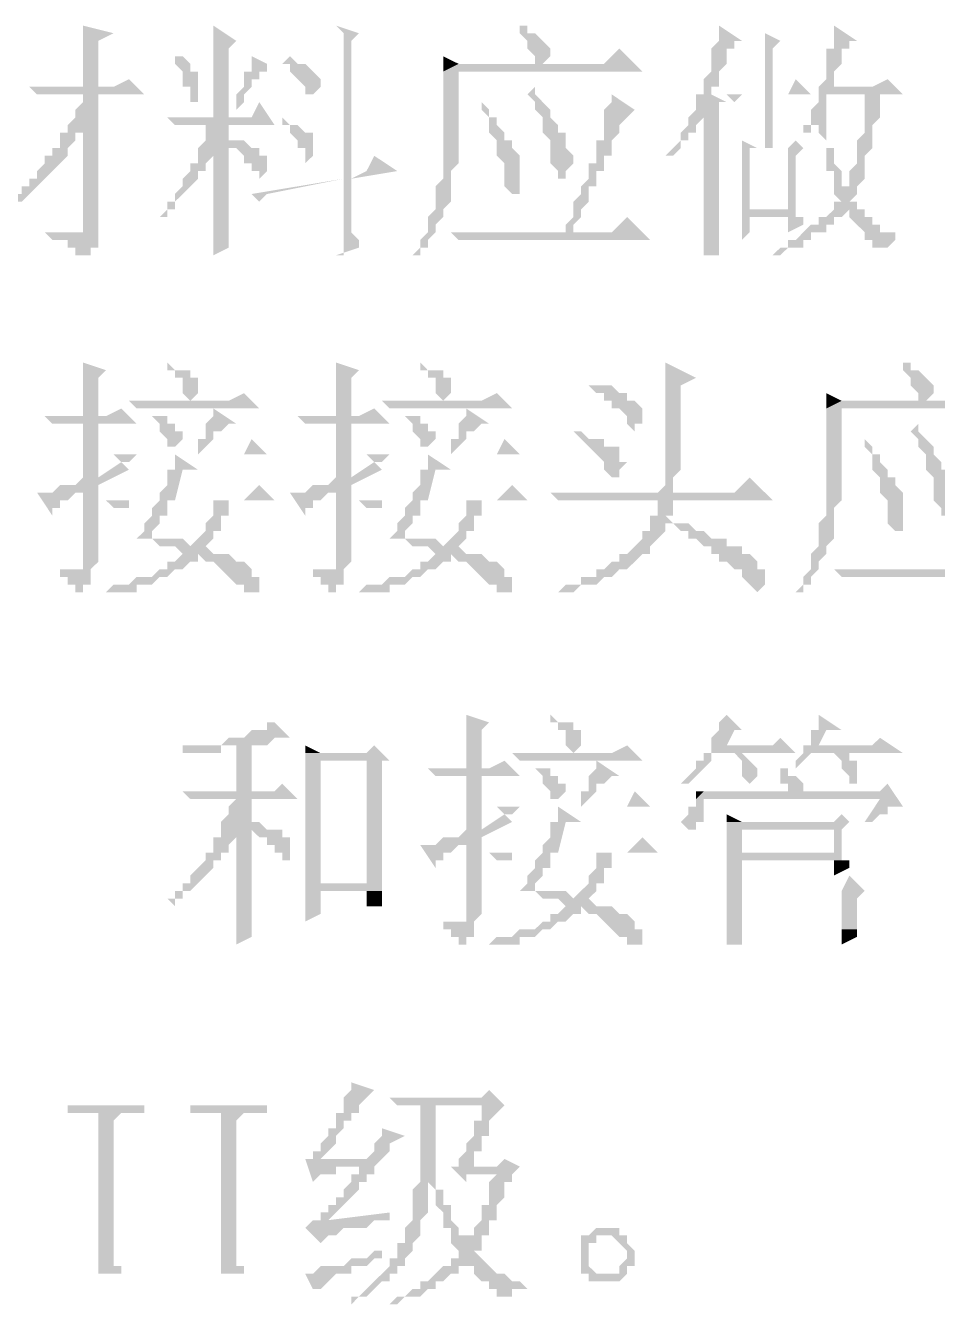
# Model space of a CAD drawing. Extents: x 51 to 246, y 3 to 417.
# Drawn here: x 188.49 to 193.53, y 332.57 to 339.64 of the extents above; entities that cross this region are included whole.
import ezdxf

# ---------------------------------------------------------------- set-up
doc = ezdxf.new("R2010")
doc.units = 0
doc.header["$MEASUREMENT"] = 0
doc.layers.add('_____1', color=160, linetype='Continuous')

msp = doc.modelspace()

# ---------------------------------------------------------------- hatches: boundary and pattern name
at = {"layer": '_____1'}
for points in [[(188.8067, 339.6399), (188.8067, 339.3013), (188.8915, 339.3013), (188.8915, 339.5553), (188.9759, 339.5977)], [(189.5264, 339.6399), (189.5264, 339.1319), (189.6112, 339.1319), (189.6112, 339.513), (189.6532, 339.5553)], [(190.2037, 339.6399), (190.2461, 339.5977), (190.2461, 338.7933), (190.2885, 338.7933), (190.2885, 339.5553), (190.3305, 339.5977)], [(191.2197, 339.6399), (191.2197, 339.5977), (191.2621, 339.5553), (191.2621, 339.513), (191.3044, 339.4706), (191.3044, 339.4284), (191.3468, 339.4284), (191.3888, 339.4706), (191.3888, 339.513), (191.3044, 339.5977), (191.2621, 339.5977), (191.2621, 339.6399)], [(192.3204, 339.6399), (192.3204, 339.5553), (192.278, 339.513), (192.278, 339.386), (192.2356, 339.3436), (192.2356, 339.2591), (192.1933, 339.2591), (192.1933, 339.1743), (192.1509, 339.1319), (192.1509, 339.0897), (192.1085, 339.0473), (192.1085, 339.005), (192.0241, 338.9202), (192.0665, 338.9202), (192.1085, 338.9626), (192.1085, 339.005), (192.1509, 339.005), (192.1509, 339.0473), (192.1933, 339.0473), (192.1933, 339.0897), (192.2356, 339.1319), (192.2356, 339.1743), (192.3204, 339.2167), (192.3628, 339.2167), (192.278, 339.2591), (192.278, 339.3013), (192.3204, 339.3013), (192.3204, 339.386), (192.3628, 339.4284), (192.3628, 339.513), (192.4051, 339.513), (192.4051, 339.5553), (192.4472, 339.5553)], [(192.9553, 339.6399), (192.9553, 339.513), (192.9129, 339.513), (192.9129, 339.3436), (192.8706, 339.3013), (192.8706, 339.2591), (192.9553, 339.3013), (192.9553, 339.386), (192.9977, 339.4284), (192.9977, 339.513), (193.0401, 339.513), (193.0401, 339.5553), (193.0824, 339.5553)], [(192.5743, 339.5977), (192.5743, 339.2591), (192.6167, 339.2591), (192.6167, 339.513), (192.659, 339.5553)], [(191.7699, 339.513), (191.6855, 339.4284), (190.881, 339.4284), (190.7963, 339.386), (190.7963, 338.7933), (190.7539, 338.7511), (190.7539, 338.6239), (190.7115, 338.5816), (190.7115, 338.497), (190.6695, 338.4546), (190.6695, 338.4122), (190.6271, 338.37), (190.6695, 338.37), (190.6695, 338.4122), (190.7115, 338.4122), (190.7115, 338.4546), (190.7539, 338.497), (190.7539, 338.5394), (190.7963, 338.5816), (190.7963, 338.6239), (190.8387, 338.6663), (190.8387, 338.8356), (190.881, 338.878), (190.881, 339.386), (191.897, 339.386)], [(189.3145, 339.4706), (189.3145, 339.4284), (189.3569, 339.386), (189.3569, 339.3013), (189.3993, 339.3013), (189.3993, 339.2167), (189.4417, 339.2167), (189.4417, 339.386), (189.3993, 339.386), (189.3993, 339.4284), (189.3569, 339.4706)], [(189.7379, 339.4706), (189.7379, 339.386), (189.6956, 339.386), (189.6956, 339.3013), (189.6532, 339.2591), (189.6532, 339.1743), (189.6956, 339.2167), (189.6956, 339.2591), (189.7379, 339.3013), (189.7379, 339.3436), (189.7803, 339.3436), (189.7803, 339.386), (189.8227, 339.386), (189.8227, 339.4284)], [(190.7963, 339.4706), (190.7963, 339.386), (190.881, 339.4284)], [(189.0606, 339.3436), (188.9759, 339.3013), (188.5105, 339.3013), (188.5528, 339.2591), (189.1454, 339.2591)], [(191.3044, 339.3013), (191.2621, 339.2591), (191.3044, 339.2167), (191.3044, 339.1743), (191.3468, 339.1319), (191.3468, 339.0473), (191.3888, 339.005), (191.3888, 338.878), (191.4312, 338.8356), (191.4312, 338.7933), (191.4736, 338.7933), (191.4736, 338.8356), (191.516, 338.878), (191.516, 338.9202), (191.4736, 338.9626), (191.4736, 339.0473), (191.4312, 339.0473), (191.4312, 339.0897), (191.3888, 339.1319), (191.3888, 339.1743), (191.3044, 339.2591)], [(192.7438, 339.3436), (192.7014, 339.2591), (192.3628, 339.2591), (192.4051, 339.2167), (192.4472, 339.2591), (192.8282, 339.2591)], [(193.2516, 339.3436), (193.1668, 339.3013), (192.9553, 339.3013), (192.8706, 339.2591), (192.8706, 339.2167), (192.8282, 339.1743), (192.8282, 339.1319), (192.8706, 339.1319), (192.8706, 339.0473), (192.9129, 339.005), (192.9129, 338.8356), (192.9553, 338.8356), (192.9553, 338.7087), (192.9977, 338.6663), (192.9553, 338.6663), (192.9553, 338.6239), (192.9129, 338.5816), (192.8706, 338.5816), (192.8706, 338.5394), (192.8282, 338.5394), (192.7438, 338.4546), (192.7014, 338.4546), (192.7014, 338.4122), (192.659, 338.4122), (192.6167, 338.37), (192.5743, 338.37), (192.659, 338.37), (192.7014, 338.4122), (192.7862, 338.4122), (192.7862, 338.4546), (192.8282, 338.4546), (192.8282, 338.497), (192.9129, 338.497), (192.9129, 338.5394), (192.9553, 338.5394), (192.9553, 338.5816), (192.9977, 338.5816), (193.0401, 338.6239), (193.0824, 338.6239), (193.0824, 338.6663), (193.0401, 338.6663), (193.0824, 338.7087), (193.0824, 338.7511), (192.9977, 338.7511), (192.9977, 338.8356), (192.9553, 338.878), (192.9553, 338.9626), (192.9129, 338.9626), (192.9129, 339.2591), (193.3363, 339.2591)], [(188.8915, 339.2591), (188.8067, 339.2591), (188.8067, 339.2167), (188.7644, 339.1743), (188.7644, 339.1319), (188.8067, 339.0897), (188.8067, 338.497), (188.5949, 338.497), (188.6372, 338.4546), (188.722, 338.4546), (188.722, 338.4122), (188.7644, 338.4122), (188.7644, 338.37), (188.8491, 338.37), (188.8491, 338.4122), (188.8915, 338.4122), (188.8915, 338.497)], [(189.7803, 339.2167), (189.7379, 339.1319), (189.2722, 339.1319), (189.3145, 339.0897), (189.8651, 339.0897)], [(191.0082, 339.2167), (191.0082, 339.1743), (191.0502, 339.1319), (191.0502, 339.0473), (191.0926, 339.005), (191.0926, 338.9202), (191.1349, 338.878), (191.1349, 338.7511), (191.1773, 338.7087), (191.2197, 338.7087), (191.2197, 338.9202), (191.1773, 338.9626), (191.1773, 339.005), (191.1349, 339.005), (191.1349, 339.0473), (191.0926, 339.0897), (191.0926, 339.1319), (191.0502, 339.1319), (191.0502, 339.1743)], [(191.7278, 339.2591), (191.7278, 339.2167), (191.6855, 339.1743), (191.6855, 339.005), (191.6431, 339.005), (191.6431, 338.878), (191.6007, 338.878), (191.6007, 338.7933), (191.5583, 338.7511), (191.5583, 338.7087), (191.516, 338.6663), (191.516, 338.5816), (191.4736, 338.5394), (191.4736, 338.497), (191.516, 338.497), (191.516, 338.5394), (191.5583, 338.5816), (191.5583, 338.6239), (191.6007, 338.6663), (191.6007, 338.7511), (191.6431, 338.7511), (191.6431, 338.8356), (191.6855, 338.8356), (191.6855, 338.9202), (191.7278, 338.9202), (191.7278, 339.005), (191.7699, 339.0473), (191.7699, 339.0897), (191.8122, 339.1319), (191.8546, 339.1743)], [(192.3204, 339.2167), (192.2356, 339.1743), (192.2356, 338.37), (192.3204, 338.37), (192.3204, 338.6663)], [(192.6167, 339.2591), (192.5743, 339.2591), (192.5743, 338.9626), (192.5319, 338.9626), (192.6167, 338.9626)], [(188.7644, 339.1319), (188.722, 339.0897), (188.722, 339.0473), (188.6796, 339.0473), (188.6796, 338.9626), (188.6372, 338.9626), (188.6372, 338.9202), (188.5949, 338.9202), (188.5949, 338.878), (188.5528, 338.8356), (188.5528, 338.7933), (188.5105, 338.7933), (188.5105, 338.7511), (188.4681, 338.7511), (188.4681, 338.7087), (188.4257, 338.7087), (188.4257, 338.6663), (188.3833, 338.6663), (188.3833, 338.6239), (188.341, 338.6239), (188.4257, 338.6239), (188.4257, 338.6663), (188.4681, 338.6663), (188.722, 338.9202), (188.722, 338.9626), (188.7644, 339.005), (188.7644, 339.0473), (188.8067, 339.0473), (188.8067, 339.0897)], [(189.6112, 339.0897), (189.484, 339.0897), (189.484, 339.005), (189.6112, 339.005), (189.6112, 338.9626), (189.6532, 338.9626), (189.6956, 338.9202), (189.6956, 338.878), (189.7379, 338.878), (189.7379, 338.8356), (189.7803, 338.8356), (189.7803, 338.7933), (189.8227, 338.8356), (189.8227, 338.9202), (189.7803, 338.9202), (189.7803, 338.9626), (189.7379, 338.9626), (189.6956, 339.005), (189.6112, 339.005)], [(189.9074, 339.1319), (189.9074, 339.0897), (189.9498, 339.0897), (189.9498, 339.0473), (189.9918, 339.005), (189.9918, 338.9626), (190.0342, 338.9626), (190.0342, 338.878), (190.0766, 338.9202), (190.0766, 339.0473), (190.0342, 339.0473), (189.9918, 339.0897), (189.9498, 339.0897)], [(192.8282, 339.1319), (192.8282, 339.0897), (192.7862, 339.0897), (192.7862, 339.005), (192.7862, 339.0473), (192.8282, 339.0473), (192.8282, 339.0897), (192.8706, 339.0897), (192.8706, 339.1319)], [(189.484, 339.005), (189.4417, 338.9626), (189.5264, 338.9626), (189.5264, 338.37), (189.6112, 338.4122), (189.6112, 339.005)], [(192.4472, 339.005), (192.4472, 338.9626), (192.6167, 338.9626), (192.5319, 338.9626)], [(192.7438, 339.005), (192.7014, 338.9626), (192.4472, 338.9626), (192.4472, 338.6239), (192.7014, 338.5816), (192.7014, 338.497), (192.7862, 338.5394), (192.7862, 338.5816), (192.7438, 338.5816), (192.7438, 338.6239), (192.4895, 338.6239), (192.4895, 338.9626), (192.7862, 338.9626)], [(189.4417, 338.9626), (189.4417, 338.878), (189.3993, 338.878), (189.3993, 338.8356), (189.3569, 338.7933), (189.3569, 338.7511), (189.3145, 338.7087), (189.3145, 338.6663), (189.2722, 338.6663), (189.2722, 338.6239), (189.2301, 338.5816), (189.2722, 338.5816), (189.2722, 338.6239), (189.3145, 338.6239), (189.3145, 338.6663), (189.4417, 338.7933), (189.4417, 338.8356), (189.484, 338.8356), (189.484, 338.878), (189.5264, 338.9202), (189.5264, 338.9626)], [(192.7862, 338.9626), (192.7014, 338.9626), (192.7014, 338.6239), (192.4895, 338.6239), (192.7438, 338.6239), (192.7438, 338.9202)], [(190.4153, 338.9202), (190.3729, 338.8356), (190.2885, 338.7933), (190.2461, 338.7933), (189.7379, 338.7087), (189.7803, 338.6663), (189.8227, 338.7087), (190.2461, 338.7933), (190.2885, 338.7933), (190.5424, 338.8356)], [(190.2885, 338.7933), (190.2461, 338.7933), (190.2461, 338.37), (190.2037, 338.37), (190.3305, 338.4122), (190.3305, 338.4546), (190.2885, 338.497), (190.2885, 338.7511)], [(191.8122, 338.5816), (191.7278, 338.497), (190.8387, 338.497), (190.881, 338.4546), (191.9394, 338.4546)], [(192.4472, 338.6239), (192.4472, 338.4546), (192.4895, 338.497), (192.4895, 338.5816), (192.7014, 338.5816)], [(193.0824, 338.6239), (193.0401, 338.6239), (193.0401, 338.5816), (193.1248, 338.497), (193.1248, 338.4546), (193.1668, 338.4546), (193.1668, 338.4122), (193.2516, 338.4122), (193.294, 338.4546), (193.3363, 338.4546), (193.294, 338.4546), (193.294, 338.497), (193.2092, 338.497), (193.2092, 338.5394), (193.1668, 338.5394), (193.1668, 338.5816), (193.1248, 338.5816), (193.1248, 338.6239)], [(188.5949, 338.497), (188.8067, 338.497), (188.6372, 338.497)], [(188.8067, 337.7773), (188.8067, 337.481), (188.8915, 337.481), (188.8915, 337.6927), (188.9335, 337.7349)], [(190.2037, 337.7773), (190.2037, 337.481), (190.2885, 337.481), (190.2885, 337.6927), (190.3305, 337.7349)], [(192.0241, 337.7773), (192.0241, 337.1), (191.9817, 337.0576), (192.0665, 337.0576), (192.0665, 337.1424), (192.1085, 337.1846), (192.1085, 337.6504), (192.1933, 337.6927)], [(193.3363, 337.7773), (193.3363, 337.7349), (193.3787, 337.6927), (193.3787, 337.6504), (193.4211, 337.608), (193.4211, 337.5656), (193.4635, 337.5656), (193.5055, 337.608), (193.5055, 337.6504), (193.4211, 337.7349), (193.3787, 337.7349), (193.3787, 337.7773)], [(193.8865, 337.6504), (193.8021, 337.5656), (192.9977, 337.5656), (192.9129, 337.5232), (192.9129, 336.9307), (192.8706, 336.8883), (192.8706, 336.7614), (192.8282, 336.719), (192.8282, 336.6344), (192.7862, 336.592), (192.7862, 336.5497), (192.7438, 336.5073), (192.7862, 336.5073), (192.7862, 336.5497), (192.8282, 336.5497), (192.8282, 336.592), (192.8706, 336.6344), (192.8706, 336.6766), (192.9129, 336.719), (192.9129, 336.7614), (192.9553, 336.8036), (192.9553, 336.9731), (192.9977, 337.0153), (192.9977, 337.5232), (194.0137, 337.5232)], [(189.6956, 337.608), (189.6112, 337.5656), (189.0606, 337.5656), (189.103, 337.5232), (189.7803, 337.5232)], [(191.0926, 337.608), (191.0082, 337.5656), (190.4576, 337.5656), (190.5, 337.5232), (191.1773, 337.5232)], [(192.9129, 337.608), (192.9129, 337.5232), (192.9977, 337.5656)], [(189.0183, 337.5232), (188.9335, 337.481), (188.5949, 337.481), (188.6372, 337.4387), (189.103, 337.4387)], [(189.1878, 337.5232), (189.1878, 337.481), (189.2301, 337.4387), (189.2301, 337.3963), (189.2722, 337.3539), (189.2722, 337.3117), (189.3145, 337.3117), (189.3569, 337.3539), (189.3569, 337.3963), (189.3145, 337.3963), (189.3145, 337.4387), (189.2722, 337.4387), (189.2722, 337.481), (189.1878, 337.481)], [(189.5264, 337.5232), (189.5264, 337.481), (189.484, 337.4387), (189.484, 337.3539), (189.4417, 337.3539), (189.4417, 337.2693), (189.5264, 337.3539), (189.5264, 337.3963), (189.5688, 337.3963), (189.6112, 337.4387), (189.6532, 337.4387)], [(190.4153, 337.5232), (190.3305, 337.481), (189.9918, 337.481), (190.0342, 337.4387), (190.5, 337.4387)], [(190.5847, 337.5232), (190.5847, 337.481), (190.6271, 337.4387), (190.6271, 337.3963), (190.6695, 337.3539), (190.6695, 337.3117), (190.7115, 337.3117), (190.7539, 337.3539), (190.7539, 337.3963), (190.7115, 337.3963), (190.7115, 337.4387), (190.6695, 337.4387), (190.6695, 337.481), (190.5847, 337.481)], [(190.9234, 337.5232), (190.9234, 337.481), (190.881, 337.4387), (190.881, 337.3539), (190.8387, 337.3539), (190.8387, 337.2693), (190.881, 337.3117), (190.9234, 337.3539), (190.9234, 337.3963), (190.9658, 337.3963), (191.0082, 337.4387), (191.0502, 337.4387)], [(193.4211, 337.4387), (193.3787, 337.3963), (193.4211, 337.3539), (193.4211, 337.3117), (193.4635, 337.2693), (193.4635, 337.1846), (193.5055, 337.1424), (193.5055, 337.0153), (193.5479, 336.9731), (193.5479, 336.9307), (193.5903, 336.9307), (193.5903, 336.9731), (193.6326, 337.0153), (193.6326, 337.0576), (193.5903, 337.1), (193.5903, 337.1846), (193.5479, 337.1846), (193.5479, 337.227), (193.5055, 337.2693), (193.5055, 337.3117), (193.4211, 337.3963)], [(189.7379, 337.3539), (189.6956, 337.2693), (188.9759, 337.2693), (189.0183, 337.227), (189.0606, 337.227), (189.103, 337.2693), (189.8227, 337.2693)], [(191.1349, 337.3539), (191.0926, 337.2693), (190.3729, 337.2693), (190.4153, 337.227), (190.4576, 337.227), (190.5, 337.2693), (191.2197, 337.2693)], [(193.1248, 337.3539), (193.1248, 337.3117), (193.1668, 337.2693), (193.1668, 337.1846), (193.2092, 337.1424), (193.2092, 337.0576), (193.2516, 337.0153), (193.2516, 336.8883), (193.294, 336.8459), (193.3363, 336.8459), (193.3363, 337.0576), (193.294, 337.1), (193.294, 337.1424), (193.2516, 337.1424), (193.2516, 337.1846), (193.2092, 337.227), (193.2092, 337.2693), (193.1668, 337.2693), (193.1668, 337.3117)], [(189.0183, 337.227), (188.8915, 337.1424), (188.8067, 337.1424), (188.7644, 337.1), (188.6796, 337.1), (188.6372, 337.0576), (188.8067, 337.0576), (188.8067, 336.6344), (188.7644, 336.6344), (188.8491, 336.6344), (188.8915, 336.6766), (188.8915, 337.1), (189.0606, 337.1846)], [(189.3145, 337.2693), (189.3145, 337.1846), (189.2722, 337.1846), (189.2722, 337.1), (189.2301, 337.0576), (189.2301, 337.0153), (189.3145, 337.0153), (189.3569, 337.1846), (189.4417, 337.1846)], [(190.4153, 337.227), (190.2885, 337.1424), (190.2037, 337.1424), (190.1613, 337.1), (190.0766, 337.1), (190.0342, 337.0576), (190.2037, 337.0576), (190.2037, 336.6344), (190.1613, 336.6344), (190.2461, 336.6344), (190.2885, 336.6766), (190.2885, 337.1), (190.4576, 337.1846)], [(190.7115, 337.2693), (190.7115, 337.1846), (190.6695, 337.1846), (190.6695, 337.1), (190.6271, 337.0576), (190.6271, 337.0153), (190.7115, 337.0153), (190.7539, 337.1846), (190.8387, 337.1846)], [(189.7803, 337.1), (189.6956, 337.0153), (188.9335, 337.0153), (188.9759, 336.9731), (189.0606, 336.9731), (189.0606, 337.0153), (189.8651, 337.0153)], [(191.1773, 337.1), (191.0926, 337.0153), (190.3305, 337.0153), (190.3729, 336.9731), (190.4576, 336.9731), (190.4576, 337.0153), (191.2621, 337.0153)], [(192.4895, 337.1424), (192.4051, 337.0576), (191.3888, 337.0576), (191.4312, 337.0153), (192.6167, 337.0153)], [(188.6372, 337.0576), (188.5528, 337.0576), (188.6372, 336.9307), (188.6372, 336.9731), (188.6796, 336.9731), (188.6796, 337.0153), (188.722, 337.0153), (188.7644, 337.0576), (188.8067, 337.0576)], [(189.2722, 337.0153), (189.2301, 337.0153), (189.1878, 336.9731), (189.1878, 336.9307), (189.1454, 336.8883), (189.1454, 336.8459), (189.103, 336.8036), (189.1878, 336.8036), (189.2301, 336.7614), (189.3145, 336.7614), (189.3569, 336.719), (189.4417, 336.719), (189.484, 336.6766), (189.5264, 336.6766), (189.6532, 336.5497), (189.6956, 336.5497), (189.6956, 336.5073), (189.7803, 336.5073), (189.7803, 336.592), (189.7379, 336.592), (189.7379, 336.6344), (189.6956, 336.6766), (189.6532, 336.6766), (189.6112, 336.719), (189.5264, 336.719), (189.484, 336.7614), (189.3993, 336.7614), (189.3569, 336.8036), (189.1878, 336.8036), (189.1878, 336.8459), (189.2301, 336.8883), (189.2301, 336.9307), (189.2722, 336.9307), (189.2722, 336.9731)], [(189.6112, 337.0153), (189.5264, 337.0153), (189.5264, 336.9307), (189.484, 336.8883), (189.484, 336.8459), (189.4417, 336.8036), (189.3993, 336.7614), (189.484, 336.7614), (189.5264, 336.8036), (189.5264, 336.8459), (189.5688, 336.8459), (189.5688, 336.9307), (189.6112, 336.9307), (189.6112, 336.9731)], [(190.0342, 337.0576), (189.9498, 337.0576), (190.0342, 336.9307), (190.0342, 336.9731), (190.0766, 336.9731), (190.0766, 337.0153), (190.119, 337.0153), (190.1613, 337.0576), (190.2037, 337.0576)], [(190.6695, 337.0153), (190.6271, 337.0153), (190.5847, 336.9731), (190.5847, 336.9307), (190.5424, 336.8883), (190.5424, 336.8459), (190.5, 336.8036), (190.5847, 336.8036), (190.6271, 336.7614), (190.7115, 336.7614), (190.7539, 336.719), (190.8387, 336.719), (190.881, 336.6766), (190.9234, 336.6766), (191.0502, 336.5497), (191.0926, 336.5497), (191.0926, 336.5073), (191.1773, 336.5073), (191.1773, 336.592), (191.1349, 336.592), (191.1349, 336.6344), (191.0926, 336.6766), (191.0502, 336.6766), (191.0082, 336.719), (190.9234, 336.719), (190.881, 336.7614), (190.7963, 336.7614), (190.7539, 336.8036), (190.5847, 336.8036), (190.5847, 336.8459), (190.6271, 336.8883), (190.6271, 336.9307), (190.6695, 336.9307), (190.6695, 336.9731)], [(191.0082, 337.0153), (190.9234, 337.0153), (190.9234, 336.9307), (190.881, 336.8883), (190.881, 336.8459), (190.7963, 336.7614), (190.881, 336.7614), (190.9234, 336.8036), (190.9234, 336.8459), (190.9658, 336.8459), (190.9658, 336.9307), (191.0082, 336.9307), (191.0082, 336.9731)], [(192.1085, 336.8883), (192.0241, 336.8883), (192.0665, 336.8883), (192.1085, 336.8459), (192.1509, 336.8459), (192.1509, 336.8036), (192.1933, 336.8036), (192.2356, 336.7614), (192.278, 336.7614), (192.278, 336.719), (192.3204, 336.719), (192.3204, 336.6766), (192.3628, 336.6766), (192.4051, 336.6344), (192.4472, 336.6344), (192.4472, 336.592), (192.5319, 336.5073), (192.5743, 336.5497), (192.5743, 336.6344), (192.5319, 336.6344), (192.5319, 336.6766), (192.4895, 336.719), (192.4472, 336.719), (192.4472, 336.7614), (192.3628, 336.7614), (192.3628, 336.8036), (192.278, 336.8036), (192.2356, 336.8459), (192.1933, 336.8459), (192.1509, 336.8883)], [(189.3569, 336.719), (189.3145, 336.6766), (189.2722, 336.6766), (189.2722, 336.6344), (189.2301, 336.6344), (189.1878, 336.592), (189.103, 336.592), (189.0606, 336.5497), (188.9759, 336.5497), (188.9335, 336.5073), (188.8915, 336.5073), (189.103, 336.5073), (189.103, 336.5497), (189.1878, 336.5497), (189.2301, 336.592), (189.2722, 336.592), (189.3145, 336.6344), (189.3569, 336.6344), (189.3993, 336.6766), (189.4417, 336.6766), (189.4417, 336.719)], [(190.7539, 336.719), (190.7115, 336.6766), (190.6695, 336.6766), (190.6695, 336.6344), (190.6271, 336.6344), (190.5847, 336.592), (190.5, 336.592), (190.4576, 336.5497), (190.3729, 336.5497), (190.3305, 336.5073), (190.2885, 336.5073), (190.5, 336.5073), (190.5, 336.5497), (190.5847, 336.5497), (190.6271, 336.592), (190.6695, 336.592), (190.7115, 336.6344), (190.7539, 336.6344), (190.7963, 336.6766), (190.8387, 336.6766), (190.8387, 336.719)], [(193.9289, 336.719), (193.8445, 336.6344), (192.9553, 336.6344), (192.9977, 336.592), (194.056, 336.592)], [(190.9234, 335.83), (190.9234, 335.5337), (191.0082, 335.5337), (191.0082, 335.7452), (191.0502, 335.7876)], [(192.3628, 335.83), (192.3204, 335.7876), (192.3204, 335.7452), (192.278, 335.703), (192.278, 335.6606), (192.3628, 335.6606), (192.4051, 335.7452), (192.4472, 335.7452)], [(192.8706, 335.83), (192.8706, 335.7452), (192.8282, 335.7452), (192.8282, 335.6606), (192.7862, 335.6606), (192.7862, 335.6183), (192.8706, 335.6606), (192.9129, 335.7452), (192.9977, 335.7452)], [(189.8651, 335.7876), (189.8227, 335.7876), (189.8227, 335.7452), (189.7379, 335.7452), (189.6956, 335.703), (189.6112, 335.703), (189.5688, 335.6606), (189.3993, 335.6606), (189.6532, 335.6606), (189.6532, 335.4066), (189.7379, 335.4066), (189.7379, 335.6606), (189.8227, 335.6606), (189.8651, 335.703), (189.9498, 335.703)], [(192.659, 335.703), (192.6167, 335.6606), (192.278, 335.6606), (192.278, 335.6183), (192.2356, 335.6183), (192.2356, 335.5761), (192.1933, 335.5761), (192.1933, 335.5337), (192.1509, 335.4913), (192.1085, 335.4489), (192.1509, 335.4489), (192.1933, 335.4913), (192.278, 335.5761), (192.278, 335.6183), (192.7438, 335.6183)], [(193.2092, 335.703), (193.1668, 335.6606), (192.8706, 335.6606), (192.7862, 335.6183), (192.7438, 335.5761), (192.7438, 335.5337), (192.8282, 335.6183), (193.3363, 335.6183)], [(189.3993, 335.6606), (189.3569, 335.6606), (189.3569, 335.6183), (189.5688, 335.6183), (189.5688, 335.6606), (189.6532, 335.6606)], [(190.0342, 335.6606), (190.0342, 335.6183), (190.119, 335.6183)], [(190.4153, 335.6606), (190.3729, 335.6183), (190.0342, 335.6183), (190.0342, 334.8986), (190.119, 334.8986), (190.119, 335.5761), (190.5, 335.5761)], [(191.8122, 335.6606), (191.7278, 335.6183), (191.1773, 335.6183), (191.2197, 335.5761), (191.897, 335.5761)], [(190.5, 335.5761), (190.3729, 335.5761), (190.3729, 334.8986), (190.0342, 334.8986), (190.0342, 334.6869), (190.119, 334.7293), (190.119, 334.8564), (190.4576, 334.8564), (190.4576, 335.5761)], [(191.1349, 335.5761), (191.0502, 335.5337), (190.7115, 335.5337), (190.7539, 335.4913), (191.2197, 335.4913)], [(191.3044, 335.5761), (191.3044, 335.5337), (191.3468, 335.4913), (191.3468, 335.4489), (191.3888, 335.4066), (191.3888, 335.3644), (191.4312, 335.3644), (191.4736, 335.4066), (191.4736, 335.4489), (191.4312, 335.4489), (191.4312, 335.4913), (191.3888, 335.4913), (191.3888, 335.5337), (191.3044, 335.5337)], [(191.6431, 335.5761), (191.6431, 335.5337), (191.6007, 335.4913), (191.6007, 335.4066), (191.5583, 335.4066), (191.5583, 335.322), (191.6431, 335.4066), (191.6431, 335.4489), (191.6855, 335.4489), (191.7278, 335.4913), (191.7699, 335.4913)], [(192.6167, 335.5337), (192.659, 335.5337), (192.659, 335.4489), (192.7014, 335.4489), (192.7014, 335.4066), (192.7862, 335.4066), (192.7862, 335.4489), (192.7438, 335.4913), (192.7014, 335.4913), (192.7014, 335.5337), (192.659, 335.5337)], [(189.9074, 335.4489), (189.8651, 335.4066), (189.3569, 335.4066), (189.3993, 335.3644), (189.9918, 335.3644)], [(191.8546, 335.4066), (191.8122, 335.322), (191.0926, 335.322), (191.1349, 335.2796), (191.1773, 335.2796), (191.2197, 335.322), (191.9394, 335.322)], [(192.2356, 335.4489), (192.2356, 335.4066), (192.1933, 335.4066), (192.1933, 335.3644), (192.2356, 335.4066)], [(193.2516, 335.4489), (193.2092, 335.4066), (192.2356, 335.4066), (192.1933, 335.3644), (193.2092, 335.3644), (193.1248, 335.2372), (193.1668, 335.2372), (193.2092, 335.2796), (193.2516, 335.2796), (193.2516, 335.322), (193.3363, 335.322)], [(189.7379, 335.3644), (189.6532, 335.3644), (189.6112, 335.322), (189.6112, 335.2796), (189.5688, 335.2372), (189.5688, 335.1527), (189.5264, 335.1527), (189.5264, 335.0679), (189.484, 335.0679), (189.484, 335.0257), (189.4417, 334.9833), (189.3993, 334.941), (189.3993, 334.8986), (189.3569, 334.8986), (189.3569, 334.8564), (189.3145, 334.8564), (189.3145, 334.814), (189.2722, 334.814), (189.3145, 334.7716), (189.3145, 334.814), (189.3569, 334.814), (189.3569, 334.8564), (189.3993, 334.8564), (189.4417, 334.8986), (189.484, 334.941), (189.5264, 334.9833), (189.5264, 335.0257), (189.5688, 335.0257), (189.5688, 335.0679), (189.6112, 335.0679), (189.6112, 335.1103), (189.6532, 335.1527), (189.7379, 335.195), (189.7379, 335.2372), (189.7803, 335.2372), (189.7379, 335.2372)], [(191.4312, 335.322), (191.4312, 335.2372), (191.3888, 335.2372), (191.3888, 335.1527), (191.3468, 335.1103), (191.3468, 335.0679), (191.4312, 335.0679), (191.4736, 335.2372), (191.5583, 335.2372)], [(192.1933, 335.3644), (192.1933, 335.322), (192.1509, 335.322), (192.1509, 335.2796), (192.1085, 335.2372), (192.1509, 335.195), (192.1933, 335.195), (192.1933, 335.2372), (192.2356, 335.2372), (192.2356, 335.3644), (193.2092, 335.3644)], [(191.1349, 335.2796), (191.0082, 335.195), (190.9234, 335.195), (190.881, 335.1527), (190.7963, 335.1527), (190.7539, 335.1103), (190.9234, 335.1103), (190.9234, 334.6869), (190.881, 334.6869), (190.9658, 334.6869), (191.0082, 334.7293), (191.0082, 335.1527), (191.1773, 335.2372)], [(192.3628, 335.2796), (192.3628, 335.2372), (192.4472, 335.2372)], [(192.9977, 335.2796), (192.9553, 335.2372), (192.3628, 335.2372), (192.3628, 334.8564), (192.9977, 334.8564), (192.9977, 334.6447), (192.3628, 334.6447), (192.3628, 334.5599), (192.4472, 334.5599), (192.4472, 334.6447), (193.0824, 334.6447), (193.0824, 334.814), (193.1248, 334.8564), (192.4472, 334.8564), (192.4472, 335.0257), (192.9977, 335.0257), (192.4472, 335.0679), (192.4472, 335.195), (192.9553, 335.195), (193.0401, 335.2372)], [(189.7379, 335.195), (189.6532, 335.1527), (189.6532, 334.5599), (189.7379, 334.6023), (189.7379, 335.1527)], [(189.7803, 335.2372), (189.7379, 335.2372), (189.7379, 335.195), (189.7803, 335.1527), (189.8227, 335.1527), (189.8227, 335.1103), (189.8651, 335.1103), (189.8651, 335.0679), (189.9074, 335.0679), (189.9074, 335.0257), (189.9498, 335.0257), (189.9498, 335.1527), (189.9074, 335.1527), (189.9074, 335.195), (189.8227, 335.195)], [(193.0401, 335.2372), (192.9553, 335.195), (192.9553, 335.0679), (192.4472, 335.0679), (192.9977, 335.0257), (192.9977, 335.195)], [(190.7539, 335.1103), (190.6695, 335.1103), (190.7539, 334.9833), (190.7539, 335.0257), (190.7963, 335.0257), (190.7963, 335.0679), (190.8387, 335.0679), (190.881, 335.1103), (190.9234, 335.1103)], [(191.897, 335.1527), (191.8122, 335.0679), (191.0502, 335.0679), (191.0926, 335.0257), (191.1773, 335.0257), (191.1773, 335.0679), (191.9817, 335.0679)], [(191.3888, 335.0679), (191.3468, 335.0679), (191.3044, 335.0257), (191.3044, 334.9833), (191.2621, 334.941), (191.2621, 334.8986), (191.2197, 334.8564), (191.3044, 334.8564), (191.3468, 334.814), (191.4312, 334.814), (191.4736, 334.7716), (191.5583, 334.7716), (191.6007, 334.7293), (191.6431, 334.7293), (191.7699, 334.6023), (191.8122, 334.6023), (191.8122, 334.5599), (191.897, 334.5599), (191.897, 334.6447), (191.8546, 334.6447), (191.8546, 334.6869), (191.8122, 334.7293), (191.7699, 334.7293), (191.7278, 334.7716), (191.6431, 334.7716), (191.6007, 334.814), (191.516, 334.814), (191.4736, 334.8564), (191.3044, 334.8564), (191.3044, 334.8986), (191.3468, 334.941), (191.3468, 334.9833), (191.3888, 334.9833), (191.3888, 335.0257)], [(191.7278, 335.0679), (191.6431, 335.0679), (191.6431, 334.9833), (191.6007, 334.941), (191.6007, 334.8986), (191.5583, 334.8564), (191.516, 334.814), (191.6007, 334.814), (191.6431, 334.8564), (191.6431, 334.8986), (191.6855, 334.8986), (191.6855, 334.9833), (191.7278, 334.9833), (191.7278, 335.0257)], [(192.9977, 335.0257), (192.9553, 335.0257), (192.9553, 334.941), (193.0401, 334.9833), (193.0401, 335.0257)], [(193.0401, 334.941), (192.9977, 334.8564), (192.4472, 334.8564), (193.1248, 334.8564)], [(192.3628, 334.8564), (192.3628, 334.6447), (192.4472, 334.6447), (192.4472, 334.8564), (192.9977, 334.8564)], [(191.4736, 334.7716), (191.4312, 334.7293), (191.3888, 334.7293), (191.3888, 334.6869), (191.3468, 334.6869), (191.3044, 334.6447), (191.2197, 334.6447), (191.1773, 334.6023), (191.0926, 334.6023), (191.0502, 334.5599), (191.0082, 334.5599), (191.2197, 334.5599), (191.2197, 334.6023), (191.3044, 334.6023), (191.3468, 334.6447), (191.3888, 334.6447), (191.4312, 334.6869), (191.4736, 334.6869), (191.516, 334.7293), (191.5583, 334.7293), (191.5583, 334.7716)], [(193.0824, 334.6447), (192.9977, 334.6447), (192.9977, 334.5599), (193.0824, 334.6023)], [(190.2885, 333.7981), (190.2885, 333.7557), (190.2461, 333.7133), (190.2461, 333.6286), (190.2037, 333.6286), (190.2037, 333.544), (190.1613, 333.544), (190.1613, 333.5016), (190.119, 333.4594), (190.119, 333.417), (190.0766, 333.417), (190.0766, 333.3747), (190.0342, 333.3747), (190.0766, 333.2477), (190.119, 333.2899), (190.2037, 333.2899), (190.2037, 333.3323), (190.4153, 333.3323), (190.119, 333.3747), (190.2037, 333.4594), (190.2037, 333.5016), (190.2461, 333.544), (190.2461, 333.5864), (190.2885, 333.5864), (190.2885, 333.6286), (190.3305, 333.6286), (190.3305, 333.6709), (190.4153, 333.7557)], [(191.0502, 333.7557), (191.0082, 333.7133), (190.5, 333.7133), (190.6695, 333.6709), (191.0082, 333.6709), (191.0082, 333.5864), (190.9658, 333.5864), (190.9658, 333.5016), (190.9234, 333.4594), (190.9234, 333.417), (190.881, 333.3747), (190.881, 333.3323), (190.8387, 333.3323), (190.9234, 333.2477), (190.9234, 333.2899), (191.0926, 333.2899), (191.2197, 333.3323), (190.9658, 333.3323), (190.9658, 333.417), (191.0082, 333.417), (191.0082, 333.5016), (191.0502, 333.5016), (191.0502, 333.5864), (191.0926, 333.6286), (191.1349, 333.6709)], [(190.5, 333.7133), (190.5424, 333.6709), (190.6695, 333.6709)], [(189.1454, 333.6709), (188.722, 333.6709), (188.722, 333.6286), (188.8915, 333.6286), (188.8915, 332.7397), (188.722, 332.7397), (189.1454, 332.7397), (189.0183, 332.7397), (189.0183, 332.7819), (188.9759, 332.7819), (188.9759, 333.5864), (189.0183, 333.6286), (189.1454, 333.6286)], [(189.8227, 333.6709), (189.3993, 333.6709), (189.3993, 333.6286), (189.5688, 333.6286), (189.5688, 332.7397), (189.3993, 332.7397), (189.8227, 332.7397), (189.6956, 332.7397), (189.6956, 332.7819), (189.6532, 332.7819), (189.6532, 333.5864), (189.6956, 333.6286), (189.8227, 333.6286)], [(190.6695, 333.6709), (190.6695, 333.2899), (190.7115, 333.2899), (190.7115, 333.2477), (190.7539, 333.2053), (190.7539, 333.1206), (190.7963, 333.0784), (190.7963, 332.9936), (190.8387, 332.9936), (190.8387, 332.9091), (190.9234, 332.9091), (190.9234, 332.9513), (190.881, 332.9513), (190.881, 332.9936), (190.8387, 333.036), (190.8387, 333.1206), (190.7963, 333.1206), (190.7963, 333.2053), (190.7539, 333.2053), (190.7539, 333.6709), (191.0082, 333.6709)], [(190.4576, 333.544), (190.4576, 333.5016), (190.4153, 333.4594), (190.4153, 333.417), (190.3729, 333.3747), (190.119, 333.3747), (190.4153, 333.3323), (190.5, 333.417), (190.5, 333.4594), (190.5847, 333.5016)], [(191.1349, 333.3747), (191.0926, 333.3323), (190.9658, 333.3323), (191.2197, 333.3323)], [(190.6695, 333.2899), (190.6695, 333.2477), (190.6271, 333.2053), (190.6271, 333.036), (190.5847, 332.9936), (190.5847, 332.9091), (190.5424, 332.9091), (190.5424, 332.8243), (190.5, 332.8243), (190.5, 332.7819), (190.3305, 332.6126), (190.2885, 332.6126), (190.2885, 332.5702), (190.3305, 332.6126), (190.3729, 332.6126), (190.4576, 332.6973), (190.5, 332.6973), (190.5, 332.7397), (190.5424, 332.7397), (190.5424, 332.7819), (190.5847, 332.7819), (190.5847, 332.8243), (190.6271, 332.8667), (190.6271, 332.9091), (190.6695, 332.9513), (190.6695, 333.036), (190.7115, 333.0784), (190.7115, 333.2899)], [(191.2197, 333.3323), (191.0926, 333.2899), (191.0502, 333.2477), (191.0502, 333.1206), (191.0082, 333.1206), (191.0082, 333.036), (190.9658, 332.9936), (190.9658, 332.9513), (190.9234, 332.9513), (190.9234, 332.9091), (190.8387, 332.9091), (190.881, 332.8667), (190.881, 332.8243), (190.8387, 332.8243), (190.8387, 332.7819), (190.7963, 332.7819), (190.7115, 332.6973), (190.6695, 332.6973), (190.6695, 332.655), (190.6271, 332.655), (190.5847, 332.6126), (190.5424, 332.6126), (190.5, 332.5702), (190.5424, 332.5702), (190.5847, 332.6126), (190.6695, 332.6126), (190.7115, 332.655), (190.7539, 332.655), (190.7539, 332.6973), (190.7963, 332.6973), (190.8387, 332.7397), (190.881, 332.7397), (190.881, 332.7819), (190.9234, 332.7819), (191.0082, 332.8243), (190.9658, 332.8667), (191.0082, 332.8667), (191.0082, 332.9513), (191.0502, 332.9513), (191.0502, 333.036), (191.0926, 333.036), (191.0926, 333.1206), (191.1349, 333.163), (191.1349, 333.2477), (191.1773, 333.2477), (191.1773, 333.2899)], [(190.5, 333.0784), (190.1613, 333.036), (190.0342, 332.9936), (190.119, 332.9091), (190.1613, 332.9513), (190.2037, 332.9513), (190.2461, 332.9936), (190.3729, 332.9936), (190.4153, 333.036), (190.5, 333.036)], [(191.6855, 332.9936), (191.6431, 332.9936), (191.6007, 332.9513), (191.5583, 332.9513), (191.5583, 332.7397), (191.6855, 332.7397), (191.6431, 332.7397), (191.6007, 332.7819), (191.6007, 332.9091), (191.6431, 332.9091), (191.6431, 332.9513), (191.8122, 332.9513), (191.7699, 332.9513), (191.7699, 332.9936), (191.7278, 332.9936)], [(191.8122, 332.9513), (191.6855, 332.9513), (191.7278, 332.9513), (191.8122, 332.8667), (191.8122, 332.8243), (191.7699, 332.7819), (191.7699, 332.7397), (191.6007, 332.7397), (191.6007, 332.6973), (191.7699, 332.6973), (191.8122, 332.7397), (191.8122, 332.7819), (191.8546, 332.7819), (191.8546, 332.8667), (191.8122, 332.9091)], [(191.0082, 332.8243), (190.9234, 332.7819), (190.9658, 332.7819), (190.9658, 332.7397), (191.0082, 332.6973), (191.0502, 332.6973), (191.0502, 332.655), (191.0926, 332.655), (191.0926, 332.6126), (191.1773, 332.6126), (191.1773, 332.655), (191.2621, 332.655), (191.2197, 332.6973), (191.1773, 332.6973), (191.1349, 332.7397), (191.0926, 332.7397), (191.0502, 332.7819)]]:
    msp.add_hatch(color=7, dxfattribs=at).paths.add_polyline_path(points, is_closed=False)
for points in [[(189.9498, 339.4706), (189.9074, 339.4284), (189.9498, 339.4284), (189.9498, 339.386), (190.0342, 339.3013), (190.0342, 339.2591), (190.0766, 339.2591), (190.119, 339.3013), (190.119, 339.3436), (190.0342, 339.4284), (189.9918, 339.4284)], [(193.2092, 339.2591), (193.1248, 339.2591), (193.1248, 339.0473), (193.0824, 339.005), (193.0824, 338.878), (193.0401, 338.8356), (193.0401, 338.7511), (192.9977, 338.7511), (193.0824, 338.7511), (193.1248, 338.7933), (193.1248, 338.9202), (193.1668, 338.9626), (193.1668, 339.0897), (193.2092, 339.1319)], [(189.2722, 337.7773), (189.2722, 337.7349), (189.3145, 337.7349), (189.3145, 337.6927), (189.3569, 337.6927), (189.3569, 337.608), (189.3993, 337.5656), (189.4417, 337.608), (189.4417, 337.6927), (189.3993, 337.6927), (189.3993, 337.7349), (189.3145, 337.7349)], [(190.6695, 337.7773), (190.6695, 337.7349), (190.7115, 337.7349), (190.7115, 337.6927), (190.7539, 337.6927), (190.7539, 337.608), (190.7963, 337.5656), (190.8387, 337.608), (190.8387, 337.6927), (190.7963, 337.6927), (190.7963, 337.7349), (190.7115, 337.7349)], [(191.6431, 337.6504), (191.6007, 337.6504), (191.6431, 337.608), (191.6855, 337.608), (191.6855, 337.5656), (191.7278, 337.5656), (191.7278, 337.5232), (191.7699, 337.5232), (191.8122, 337.481), (191.8122, 337.4387), (191.8546, 337.3963), (191.8546, 337.4387), (191.897, 337.4387), (191.897, 337.5232), (191.8546, 337.5656), (191.8122, 337.5656), (191.8122, 337.608), (191.7699, 337.608), (191.7278, 337.6504)], [(188.8067, 337.4387), (188.8915, 337.4387), (188.8915, 337.1424), (188.8067, 337.1424)], [(190.2037, 337.4387), (190.2885, 337.4387), (190.2885, 337.1424), (190.2037, 337.1424)], [(191.516, 337.3963), (191.5583, 337.3539), (191.6007, 337.3117), (191.6431, 337.2693), (191.6855, 337.227), (191.6855, 337.1846), (191.7278, 337.1424), (191.7699, 337.1424), (191.7699, 337.1846), (191.8122, 337.227), (191.7699, 337.227), (191.7699, 337.3117), (191.6855, 337.3117), (191.6855, 337.3539), (191.6007, 337.3539), (191.5583, 337.3963)], [(192.0665, 337.0153), (191.9817, 337.0153), (191.9817, 336.9307), (191.9394, 336.9307), (191.9394, 336.8459), (191.897, 336.8459), (191.897, 336.8036), (191.8122, 336.719), (191.7699, 336.719), (191.7699, 336.6766), (191.7278, 336.6766), (191.6855, 336.6344), (191.6431, 336.6344), (191.6431, 336.592), (191.5583, 336.592), (191.5583, 336.5497), (191.4736, 336.5497), (191.4312, 336.5073), (191.3888, 336.5073), (191.516, 336.5073), (191.5583, 336.5497), (191.6431, 336.5497), (191.6855, 336.592), (191.7278, 336.592), (191.7699, 336.6344), (191.8122, 336.6344), (191.897, 336.719), (191.9394, 336.719), (191.9394, 336.7614), (192.0241, 336.8459), (192.0241, 336.8883), (192.1085, 336.8883), (192.0665, 336.8883), (192.0241, 336.9307), (192.0665, 336.9307)], [(188.6372, 336.6344), (188.6796, 336.6344), (188.6796, 336.592), (188.722, 336.592), (188.722, 336.5497), (188.7644, 336.5497), (188.7644, 336.5073), (188.8067, 336.5073), (188.8067, 336.5497), (188.8491, 336.5497), (188.8491, 336.6344)], [(190.0342, 336.6344), (190.0766, 336.6344), (190.0766, 336.592), (190.119, 336.592), (190.119, 336.5497), (190.1613, 336.5497), (190.1613, 336.5073), (190.2037, 336.5073), (190.2037, 336.5497), (190.2461, 336.5497), (190.2461, 336.6344)], [(191.3888, 335.83), (191.3888, 335.7876), (191.4312, 335.7876), (191.4312, 335.7452), (191.4736, 335.7452), (191.4736, 335.6606), (191.516, 335.6183), (191.5583, 335.6606), (191.5583, 335.7452), (191.516, 335.7452), (191.516, 335.7876), (191.4312, 335.7876)], [(192.4472, 335.6183), (192.4051, 335.6183), (192.4472, 335.5761), (192.4472, 335.4913), (192.4895, 335.4489), (192.5319, 335.4913), (192.5319, 335.5337)], [(192.9977, 335.6183), (192.9553, 335.6183), (192.9977, 335.5761), (192.9977, 335.5337), (193.0401, 335.4913), (193.0401, 335.4489), (193.0824, 335.4489), (193.0824, 335.5761), (193.0401, 335.5761), (193.0401, 335.6183)], [(190.9234, 335.4913), (191.0082, 335.4913), (191.0082, 335.195), (190.9234, 335.195)], [(190.3729, 334.7716), (190.4576, 334.7716), (190.4576, 334.8564), (190.3729, 334.8564)], [(190.7539, 334.6869), (190.7963, 334.6869), (190.7963, 334.6447), (190.8387, 334.6447), (190.8387, 334.6023), (190.881, 334.6023), (190.881, 334.5599), (190.9234, 334.5599), (190.9234, 334.6023), (190.9658, 334.6023), (190.9658, 334.6869)], [(190.4153, 333.3323), (190.3305, 333.3323), (190.3305, 333.2899), (190.2885, 333.2899), (190.2885, 333.2477), (190.2461, 333.2053), (190.2461, 333.163), (190.2037, 333.163), (190.2037, 333.1206), (190.1613, 333.1206), (190.1613, 333.0784), (190.119, 333.0784), (190.119, 333.036), (190.0766, 333.036), (190.0342, 332.9936), (190.1613, 333.036), (190.3305, 333.2053), (190.3305, 333.2477), (190.3729, 333.2477), (190.3729, 333.2899), (190.4153, 333.2899)], [(190.5, 332.8667), (190.4153, 332.8667), (190.3729, 332.8243), (190.2885, 332.8243), (190.2461, 332.7819), (190.119, 332.7819), (190.0766, 332.7397), (190.0342, 332.7397), (190.0766, 332.655), (190.119, 332.655), (190.2037, 332.7397), (190.2885, 332.7397), (190.2885, 332.7819), (190.3729, 332.7819), (190.4153, 332.8243), (190.4576, 332.8243), (190.4576, 332.8667)]]:
    msp.add_hatch(color=7, dxfattribs=at).paths.add_polyline_path(points)

doc.saveas('drawing.dxf')
